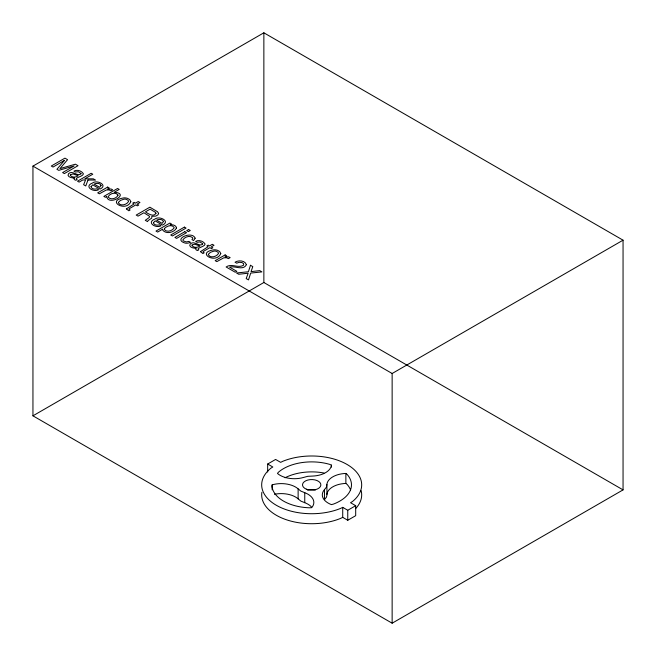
<?xml version="1.0" encoding="UTF-8"?>
<svg xmlns="http://www.w3.org/2000/svg" width="656" height="656" viewBox="0 0 656 656"><rect width="100%" height="100%" fill="white"/><g stroke="black" fill="none" stroke-linecap="round" stroke-linejoin="round"><path stroke-width="0.98" d="M272.183 484.841L271.937 486.047A39.795 22.976 0 0 0 309.607 507.801L311.69 507.662A20.221 11.677 0 0 0 304.753 492.681L300.858 491.106L298.127 488.859A20.229 11.677 0 0 0 272.183 484.841L272.183 489.843M324.458 489.63L326.467 487.146L326.885 484.415A20.229 11.677 0 0 1 345.868 473.443L347.122 474.411A39.795 22.976 0 0 1 333.33 504.136L331.403 504.612A20.229 11.677 0 0 1 324.458 489.63L324.458 499.634L326.467 497.141L326.983 494.854L326.885 484.415M32.948 166.116L263.86 32.8L623.052 240.178L623.052 489.884L392.14 623.2L32.948 415.822L32.948 166.116L392.14 373.494L623.052 240.178M32.948 415.822L263.86 282.506L623.052 489.884M267.664 472.025L267.664 464.03L275.602 459.446L280.645 462.357L282.867 461.266A49.995 28.864 0 0 1 347.024 464.44A49.995 28.864 0 0 1 352.551 501.487L350.55 502.717L355.691 505.686L355.691 515.682L347.754 520.265L342.719 517.354L340.497 518.445A49.995 28.864 0 0 1 286.713 519.864A49.995 28.864 0 0 1 261.883 492.287M267.664 464.03L272.814 466.998L270.813 468.228A49.995 28.864 0 0 0 276.332 505.276A49.995 28.864 0 0 0 340.497 508.449L342.719 507.359L347.754 510.27L355.691 505.686M311.329 506.793A20.221 11.677 0 0 0 304.753 502.685L300.858 501.102L298.127 498.855L298.127 488.859M331.436 465.112L329.755 464.391A39.795 22.976 0 0 0 278.3 472.353L277.472 473.46A20.221 11.677 0 0 0 303.408 477.478L307.721 476.322L312.445 476.076A20.213 11.669 0 0 0 331.436 465.112L331.436 467.113M345.868 473.443L345.868 483.439L347.122 484.415A39.795 22.976 0 0 1 350.599 490.073M392.14 373.494L392.14 623.2M347.754 510.27L347.754 520.265M342.719 507.359L342.719 517.354M304.753 492.681L304.753 502.685M263.86 32.8L263.86 282.506M361.161 490.704A49.995 28.864 0 0 1 355.626 508.621M274.429 494.288A20.229 11.677 0 0 1 298.127 498.855M285.048 477.781A39.795 22.976 0 0 1 323.982 473.009M326.885 494.411A20.229 11.677 0 0 1 345.868 483.439M307.508 490.13A9.184 5.305 0 0 1 315.323 489.991M195.144 238.21L193.594 240.572L191.97 239.629L192.823 238.358L192.585 237.693C189.789 235.143 185.025 236.849 183.049 239.604A2.903 1.673 0 0 0 183.442 240.941L186.296 241.933L188.887 241.408L190.511 242.351L188.305 243.056A4.83 2.788 0 0 1 185.222 243.105C172.257 239.35 192.151 230.305 195.144 238.21M126.37 208.879L128.789 210.781L130.109 210.018L128.945 209.264L129.289 208.657L135.792 204.91L137.383 205.828L138.744 205.033L137.153 204.114L139.933 202.515L138.244 201.54L135.464 203.139L134.119 202.36L132.75 203.155L134.095 203.934L126.37 208.879M200.441 251.642L202.868 253.552L204.188 252.79L203.024 252.035L203.368 251.428L209.871 247.673L211.453 248.591L212.823 247.804L211.232 246.886L214.012 245.278L212.323 244.303L209.543 245.91L208.19 245.131L206.829 245.918L208.173 246.697L200.441 251.642M91.028 186.657C91.332 189.158 94.989 189.428 96.94 188.789L98.58 189.74C93.513 192.659 83.517 186.435 92.521 182.999C96.85 179.441 108.404 185.213 100.04 189.059L92.75 184.844L91.028 186.657M153.471 222.712C153.766 225.205 157.424 225.475 159.375 224.836L161.023 225.787C155.948 228.706 145.952 222.482 154.955 219.047C159.285 215.488 170.839 221.261 162.483 225.106L155.185 220.892L153.471 222.712M80.967 173.479L80.918 174.029C77.244 176.694 72.472 169.904 68.552 173.692C66.182 176.825 72.291 178.284 74.53 177.932L73.898 178.637L74.546 179.711L75.866 180.285L77.096 179.564C73.497 177.883 83.099 176.587 83.337 173.979L83.246 173.487C81.287 170.675 76.998 169.338 73.923 171.118L75.481 172.02L78.31 171.7L80.967 173.479M202.671 243.737L202.622 244.294C198.948 246.959 194.176 240.162 190.256 243.958C187.878 247.091 193.996 248.55 196.234 248.198L195.603 248.895L196.251 249.977L197.571 250.543L198.801 249.829C195.201 248.148 204.803 246.853 205.041 244.245L204.951 243.753C202.991 240.941 198.702 239.604 195.627 241.383L197.185 242.285L200.014 241.966L202.671 243.737M118.457 202.351L118.4 202.852C120.507 206.607 126.985 204.721 128.584 201.417L128.051 200.318L126.551 199.432A3.223 1.861 0 0 0 123.935 199.194L120.417 200.416L118.457 202.351M208.419 254.29L208.354 254.782C210.461 258.546 216.939 256.66 218.538 253.347L218.013 252.248L216.505 251.371A3.223 1.861 0 0 0 213.889 251.125L210.371 252.355L208.419 254.29M158.613 213.372L157.957 214.856L155.751 216.119L151.807 216.324L151.774 218.095L148.092 220.605L147.543 221.613L145.271 220.301L149.256 217.489L149.527 216.283L143.91 212.749L138.047 216.127L136.202 215.061L149.855 207.181L157.489 211.716L158.613 213.372M118.014 195.16C116.727 198.489 110.659 200.433 108.273 197.12L108.24 196.513C109.905 193.405 116.005 191.618 118.014 195.16M106.682 196.554C108.511 206.656 130.683 193.307 114.242 192.282L119.195 189.42L117.572 188.485L103.861 196.398L105.411 197.284L106.682 196.554M130.815 201.605C126.214 212.765 105.452 200.711 123.935 197.874A5.814 3.354 0 0 1 127.731 198.456L129.691 199.563L130.815 201.605M220.769 253.544C216.177 264.704 195.406 252.642 213.889 249.805A5.814 3.354 0 0 1 217.685 250.387L219.645 251.502L220.769 253.544M70.372 174.75L70.274 175.259C71.98 177.719 76.006 177.53 78.195 175.726L73.054 173.938L70.372 174.75M192.077 245.016L191.978 245.524C193.684 247.984 197.71 247.796 199.9 245.992L194.758 244.204L192.077 245.016M101.049 185.484L99.655 187.296L94.12 184.106C96.219 183.024 100.056 182.852 101.049 185.484M163.483 221.531L162.089 223.343L156.563 220.154C158.654 219.071 162.491 218.899 163.483 221.531M156.013 213.266C153.758 217.48 148.002 213.659 145.452 211.855L150.117 209.166L155.415 212.306L156.013 213.266M246.402 264.688C243.237 271.043 234.782 265.426 229.575 267.148L236.849 271.346L235.266 272.256L226.123 266.984C231.535 263.007 238.44 268.689 243.647 265.155L243.622 263.63L241.875 262.515L239.071 262.302L236.742 263.195L235.045 262.211C238.448 259.989 245.049 260.334 246.402 264.688M176.448 228.026C174.307 232.593 166.173 234.438 162.786 230.231L162.754 229.1L157.67 232.044L155.989 231.076L169.871 223.056L171.503 223.999L170.183 224.762C172.503 224.549 176.251 225.147 176.448 228.026M250.477 265.27L248.403 271.756L236.513 272.978L238.743 274.265L248.14 273.208L246.205 278.579L248.501 279.899L250.699 273.085L261.941 271.887L259.735 270.616L251.051 271.633L252.79 266.607L250.477 265.27M87.97 180.023L85.764 185.943L83.624 184.713L85.542 180.015L82.853 179.949L79.114 182.106L77.506 181.179L91.168 173.291L92.775 174.225L84.845 178.801L93.365 178.834L95.505 180.072L87.97 180.023M164.582 228.37L164.344 229.567C166.788 232.716 172.298 230.92 174.086 227.927L174.07 227.32C171.765 224.163 166.821 225.992 164.582 228.37M64.509 160.376L56.916 169.289L58.745 170.347L74.161 165.943L62.607 172.577L64.362 173.586L78.023 165.706L75.399 164.189L59.958 168.608L67.576 159.679L64.928 158.145L51.275 166.034L53.038 167.05L64.509 160.376M107.658 187.091L97.703 192.839L99.376 193.799L106.272 190.019L109.093 189.928L110.913 190.798L112.676 189.781L111.069 189.01L107.527 189.002L109.249 188.001L107.658 187.091M184.385 227.115L170.724 234.996L172.405 235.963L186.058 228.075L184.385 227.115M184.82 231.691L174.914 237.415L176.612 238.399L186.525 232.675L184.82 231.691M188.567 229.526L186.673 230.625L188.37 231.601L190.273 230.51L188.567 229.526M225.131 254.913L215.176 260.662L216.849 261.621L223.745 257.841L226.566 257.751L228.386 258.628L230.149 257.603L228.542 256.832L225 256.824L226.722 255.832L225.131 254.913M306.36 489.179A9.184 5.305 0 0 0 320.825 485.358A9.184 5.305 0 0 0 307.861 480.036A9.184 5.305 0 0 0 306.36 489.179"/></g></svg>
